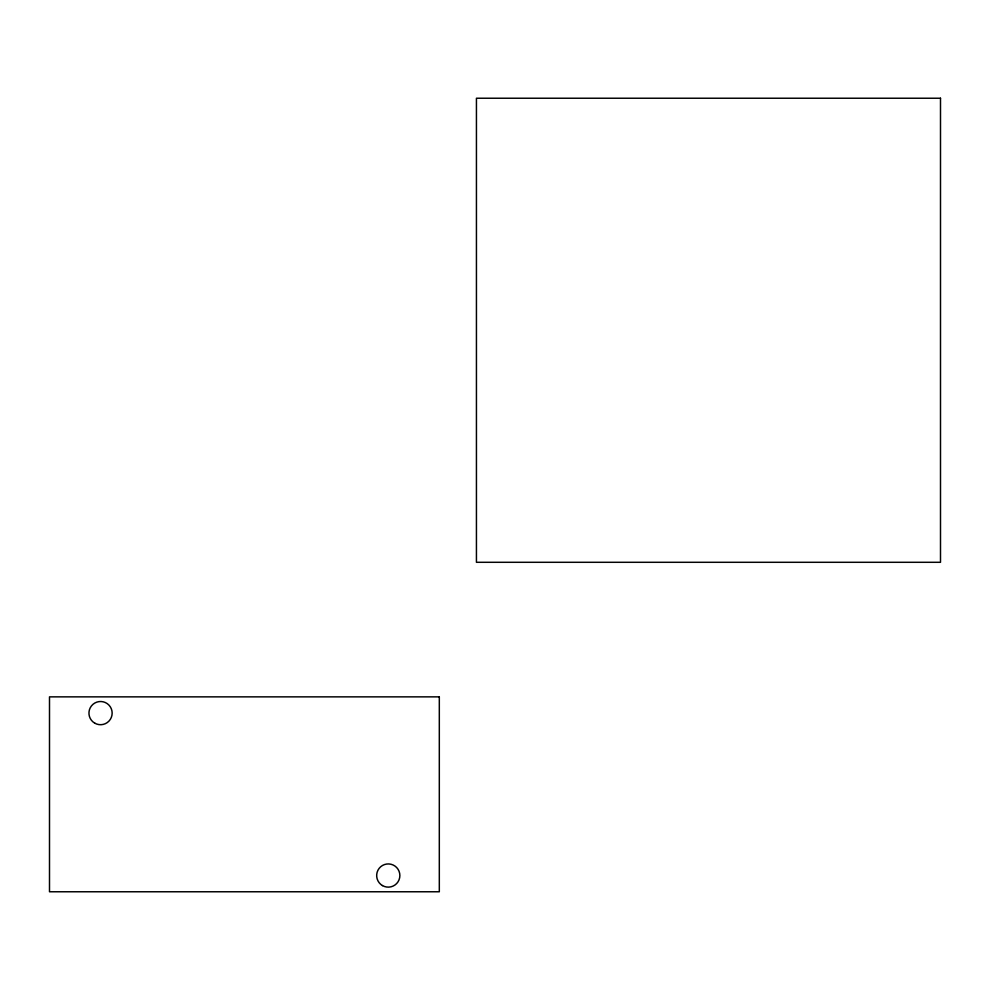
<?xml version="1.0" encoding="UTF-8"?>
<svg xmlns="http://www.w3.org/2000/svg" width="990" height="990" viewBox="0 0 990 990"><rect width="100%" height="100%" fill="white"/><g stroke="black" fill="none" stroke-linecap="round" stroke-linejoin="round"><path stroke-width="1.49" d="M940.5 98.233L476.438 98.233L476.438 562.295L940.5 562.295L940.5 98.233M439.312 696.861L49.5 696.861L49.5 891.767L439.312 891.767L439.312 696.861M382.462 885.58A11.608 11.608 0 0 0 399.873 875.531A11.608 11.608 0 0 0 382.462 865.483A11.608 11.608 0 0 0 382.462 885.58M94.743 723.158A11.608 11.608 0 0 0 112.155 713.109A11.608 11.608 0 0 0 94.743 703.061A11.608 11.608 0 0 0 94.743 723.158"/></g></svg>
